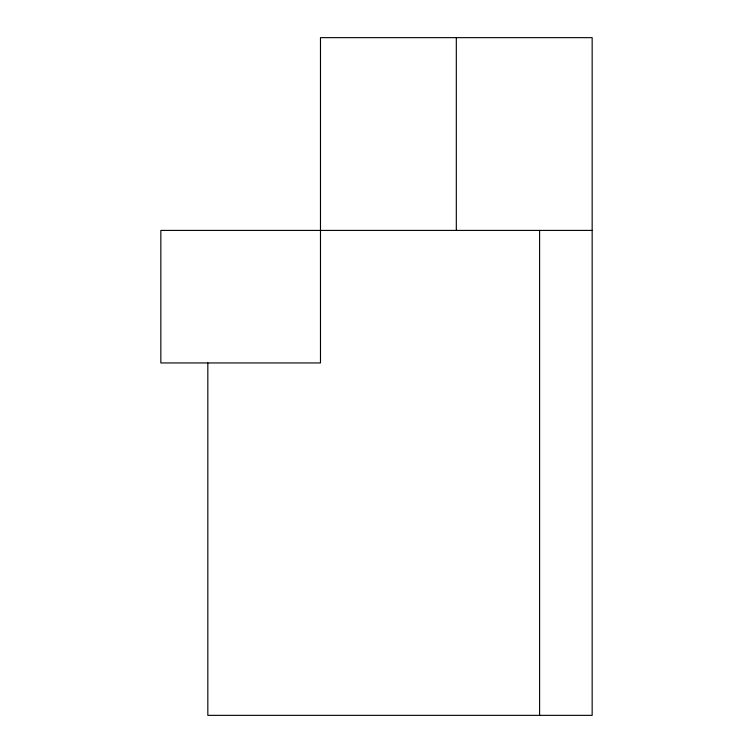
<?xml version="1.0" encoding="UTF-8"?>
<svg xmlns="http://www.w3.org/2000/svg" width="753" height="753" viewBox="0 0 753 753"><rect width="100%" height="100%" fill="white"/><g stroke="black" fill="none" stroke-linecap="round" stroke-linejoin="round"><path stroke-width="1.13" d="M592.159 230.418L160.841 230.418L160.841 362.946L320.477 362.946L320.477 37.65L592.159 37.65L592.159 715.35L207.828 715.35L207.828 362.946M539.6 230.418L539.6 715.35M456.318 37.65L456.318 230.418"/></g></svg>
